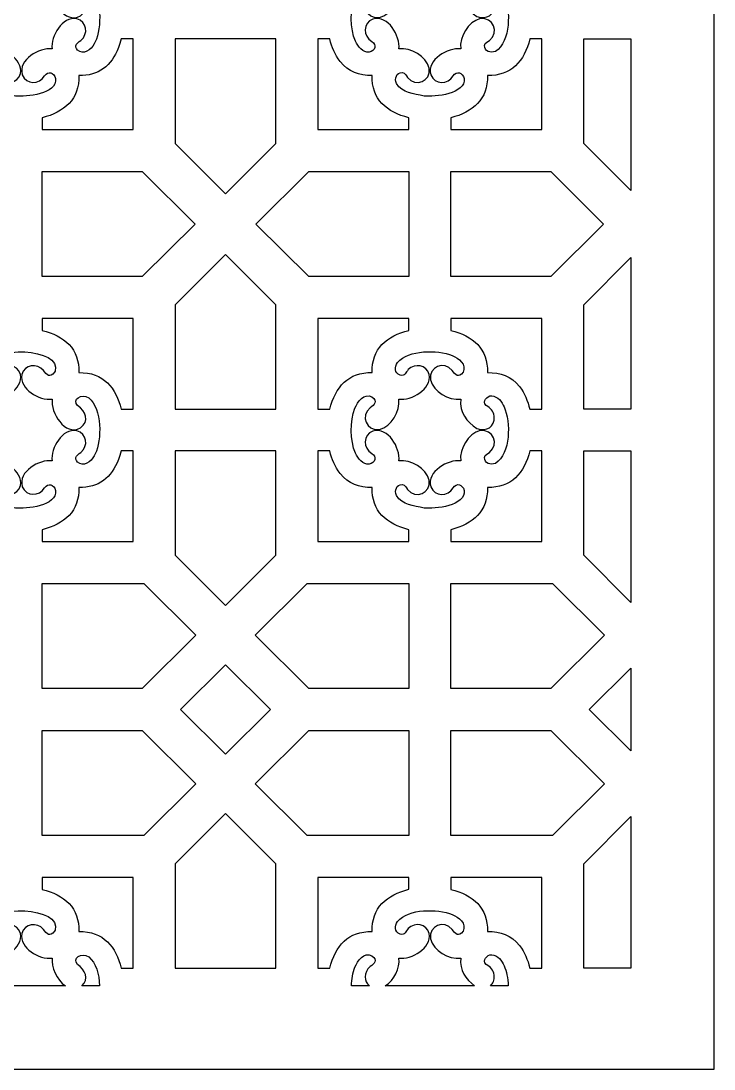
# Model space of a CAD drawing. Header units: centimetres. Extents: x 10.4 to 27.5, y -2.2 to 9.5.
# Drawn here: x 23 to 27.5, y -2.19 to 4.61 of the extents above; entities that cross this region are included whole.
import ezdxf

# ---------------------------------------------------------------- set-up
doc = ezdxf.new("R2010")
doc.units = ezdxf.units.CM
doc.header["$MEASUREMENT"] = 0
doc.layers.add('layer 1', color=7, linetype='Continuous')

msp = doc.modelspace()

# ---------------------------------------------------------------- linework, layer by layer
at = {"layer": 'layer 1', "color": 250}
for points, knots in [([(18.50401, -2.1948), (18.50401, -2.1948), (18.50401, 9.5), (18.50401, 9.5), (18.50401, 9.5), (18.50401, 9.5), (27.50001, 9.5), (27.50001, 9.5), (27.50001, 9.5), (27.50001, 9.5), (27.50001, -2.1948), (27.50001, -2.1948), (27.50001, -2.1948), (27.50001, -2.1948), (18.50401, -2.1948), (18.50401, -2.1948)], [0, 0, 0, 0, 0.2, 0.2, 0.2, 0.2, 0.4, 0.4, 0.4, 0.4, 0.6, 0.6, 0.6, 0.6, 1, 1, 1, 1]), ([(22.51706, 4.76613), (22.51706, 4.76613), (22.51706, 4.76613), (22.51706, 4.76613), (22.51706, 4.76613), (22.48698, 4.68444), (22.48544, 4.55517), (22.52078, 4.47489), (22.52078, 4.47489), (22.57923, 4.3423), (22.6945, 4.43241), (22.62731, 4.47318), (22.62731, 4.47318), (22.5698, 4.50812), (22.56924, 4.59195), (22.63437, 4.61851), (22.63437, 4.61851), (22.73367, 4.64663), (22.81326, 4.50788), (22.80277, 4.42493), (22.80277, 4.42493), (22.88474, 4.43526), (23.01555, 4.36054), (22.99927, 4.26506), (22.99927, 4.26506), (22.98071, 4.19996), (22.90102, 4.18814), (22.85809, 4.23892), (22.85809, 4.23892), (22.83743, 4.26927), (22.81139, 4.29078), (22.78543, 4.24651), (22.78543, 4.24651), (22.76482, 4.20197), (22.81423, 4.16267), (22.84859, 4.14579), (22.84859, 4.14579), (22.84859, 4.14579), (22.96618, 4.11898), (22.96618, 4.11898), (22.96618, 4.11898), (23.03523, 4.11179), (23.23872, 4.13046), (23.22609, 4.23348), (23.22609, 4.23348), (23.2171, 4.27203), (23.17703, 4.28485), (23.15584, 4.25003), (23.15584, 4.25003), (23.12072, 4.19239), (23.03649, 4.19253), (23.01007, 4.25704), (23.01007, 4.25704), (22.98186, 4.35585), (23.12117, 4.43569), (23.20426, 4.42493), (23.20426, 4.42493), (23.19384, 4.50849), (23.2689, 4.63704), (23.36462, 4.62079), (23.36462, 4.62079), (23.42993, 4.60231), (23.44179, 4.52284), (23.39084, 4.48008), (23.39084, 4.48008), (23.36038, 4.45946), (23.33883, 4.43353), (23.38322, 4.40762), (23.38322, 4.40762), (23.42744, 4.38733), (23.46849, 4.43683), (23.48425, 4.47062), (23.48425, 4.47062), (23.52653, 4.56113), (23.52941, 4.76221), (23.44253, 4.83302), (23.44253, 4.83302), (23.39348, 4.86629), (23.33115, 4.82105), (23.36915, 4.78405), (23.36915, 4.78405), (23.42218, 4.74804), (23.44972, 4.68244), (23.38751, 4.63862), (23.38751, 4.63862), (23.28642, 4.58335), (23.19381, 4.74019), (23.20426, 4.82513), (23.20426, 4.82513), (23.12039, 4.81489), (22.99151, 4.88948), (23.00776, 4.98501), (23.00776, 4.98501), (23.02632, 5.05011), (23.10608, 5.06196), (23.14893, 5.01115), (23.14893, 5.01115), (23.16858, 4.98229), (23.19054, 4.95992), (23.21928, 4.9996), (23.21928, 4.9996), (23.21928, 4.9996), (23.22356, 5.00774), (23.22356, 5.00774), (23.22356, 5.00774), (23.27385, 5.1536), (22.79508, 5.18604), (22.78027, 5.02624), (22.78027, 5.02624), (22.78094, 4.98136), (22.82546, 4.9624), (22.85119, 5.00006), (22.85119, 5.00006), (22.8854, 5.06366), (22.97958, 5.05406), (22.99927, 4.98503), (22.99927, 4.98503), (23.01558, 4.88928), (22.88526, 4.815), (22.80277, 4.82513), (22.80277, 4.82513), (22.81343, 4.74167), (22.73799, 4.61312), (22.6424, 4.62928), (22.6424, 4.62928), (22.57714, 4.64781), (22.56524, 4.72727), (22.61619, 4.77001), (22.61619, 4.77001), (22.64513, 4.78961), (22.66759, 4.81148), (22.62781, 4.84014), (22.62781, 4.84014), (22.57636, 4.8669), (22.53394, 4.80854), (22.51706, 4.76613)], [0, 0, 0, 0, 0.0285714, 0.0285714, 0.0285714, 0.0285714, 0.0571429, 0.0571429, 0.0571429, 0.0571429, 0.0857143, 0.0857143, 0.0857143, 0.0857143, 0.1142857, 0.1142857, 0.1142857, 0.1142857, 0.1428571, 0.1428571, 0.1428571, 0.1428571, 0.1714286, 0.1714286, 0.1714286, 0.1714286, 0.2, 0.2, 0.2, 0.2, 0.2285714, 0.2285714, 0.2285714, 0.2285714, 0.2571429, 0.2571429, 0.2571429, 0.2571429, 0.2857143, 0.2857143, 0.2857143, 0.2857143, 0.3142857, 0.3142857, 0.3142857, 0.3142857, 0.3428571, 0.3428571, 0.3428571, 0.3428571, 0.3714286, 0.3714286, 0.3714286, 0.3714286, 0.4, 0.4, 0.4, 0.4, 0.4285714, 0.4285714, 0.4285714, 0.4285714, 0.4571429, 0.4571429, 0.4571429, 0.4571429, 0.4857143, 0.4857143, 0.4857143, 0.4857143, 0.5142857, 0.5142857, 0.5142857, 0.5142857, 0.5428571, 0.5428571, 0.5428571, 0.5428571, 0.5714286, 0.5714286, 0.5714286, 0.5714286, 0.6, 0.6, 0.6, 0.6, 0.6285714, 0.6285714, 0.6285714, 0.6285714, 0.6571429, 0.6571429, 0.6571429, 0.6571429, 0.6857143, 0.6857143, 0.6857143, 0.6857143, 0.7142857, 0.7142857, 0.7142857, 0.7142857, 0.7428571, 0.7428571, 0.7428571, 0.7428571, 0.7714286, 0.7714286, 0.7714286, 0.7714286, 0.8, 0.8, 0.8, 0.8, 0.8285714, 0.8285714, 0.8285714, 0.8285714, 0.8571429, 0.8571429, 0.8571429, 0.8571429, 0.8857143, 0.8857143, 0.8857143, 0.8857143, 0.9142857, 0.9142857, 0.9142857, 0.9142857, 0.9428571, 0.9428571, 0.9428571, 0.9428571, 1, 1, 1, 1]), ([(25.16893, 4.76613), (25.16893, 4.76613), (25.16893, 4.76613), (25.16893, 4.76613), (25.16893, 4.76613), (25.13815, 4.68252), (25.13753, 4.55698), (25.17265, 4.47489), (25.17265, 4.47489), (25.18833, 4.44088), (25.22051, 4.39798), (25.26259, 4.40316), (25.26259, 4.40316), (25.30125, 4.41209), (25.31458, 4.45162), (25.27918, 4.47318), (25.27918, 4.47318), (25.22118, 4.50856), (25.22111, 4.59193), (25.28621, 4.61851), (25.28621, 4.61851), (25.38551, 4.64663), (25.46513, 4.5079), (25.45464, 4.42493), (25.45464, 4.42493), (25.53271, 4.43477), (25.63128, 4.37697), (25.65174, 4.29903), (25.65174, 4.29903), (25.66244, 4.21353), (25.56436, 4.17456), (25.50997, 4.23892), (25.50997, 4.23892), (25.5006, 4.25263), (25.49552, 4.2679), (25.47734, 4.27108), (25.47734, 4.27108), (25.43852, 4.27317), (25.42519, 4.23126), (25.43828, 4.20104), (25.43828, 4.20104), (25.47895, 4.13544), (25.54857, 4.13483), (25.61805, 4.11898), (25.61805, 4.11898), (25.68935, 4.11155), (25.89038, 4.13216), (25.87796, 4.23348), (25.87796, 4.23348), (25.86897, 4.27204), (25.82933, 4.28531), (25.80771, 4.25003), (25.80771, 4.25003), (25.7721, 4.19193), (25.68836, 4.19255), (25.66191, 4.25704), (25.66191, 4.25704), (25.6337, 4.35584), (25.773, 4.43569), (25.8561, 4.42493), (25.8561, 4.42493), (25.84628, 4.50378), (25.904, 4.60098), (25.98242, 4.6214), (25.98242, 4.6214), (26.06815, 4.63207), (26.10731, 4.5343), (26.04271, 4.48008), (26.04271, 4.48008), (26.02896, 4.47076), (26.01366, 4.46571), (26.01043, 4.44757), (26.01043, 4.44757), (26.00839, 4.40889), (26.05036, 4.3956), (26.08071, 4.40862), (26.08071, 4.40862), (26.18226, 4.47125), (26.18009, 4.67709), (26.13809, 4.77516), (26.13809, 4.77516), (26.12335, 4.80719), (26.09601, 4.84407), (26.05783, 4.84759), (26.05783, 4.84759), (26.02513, 4.84706), (25.99305, 4.81127), (26.02102, 4.78405), (26.02102, 4.78405), (26.04938, 4.76477), (26.06801, 4.75195), (26.07388, 4.71423), (26.07388, 4.71423), (26.07626, 4.64172), (26.02338, 4.61598), (25.96073, 4.63432), (25.96073, 4.63432), (25.89631, 4.67976), (25.84561, 4.73976), (25.8561, 4.82513), (25.8561, 4.82513), (25.77698, 4.81547), (25.67949, 4.8728), (25.65903, 4.95106), (25.65903, 4.95106), (25.64833, 5.03656), (25.74648, 5.07558), (25.8008, 5.01115), (25.8008, 5.01115), (25.82045, 4.98231), (25.84238, 4.95992), (25.87115, 4.9996), (25.87115, 4.9996), (25.89723, 5.04947), (25.84133, 5.09121), (25.80153, 5.10814), (25.80153, 5.10814), (25.70423, 5.14651), (25.51653, 5.14786), (25.44674, 5.06269), (25.44674, 5.06269), (25.42674, 5.03342), (25.4246, 4.99617), (25.4634, 4.98071), (25.4634, 4.98071), (25.49369, 4.97211), (25.50014, 4.99951), (25.51498, 5.01711), (25.51498, 5.01711), (25.56019, 5.06091), (25.63341, 5.04717), (25.6511, 4.98503), (25.6511, 4.98503), (25.66745, 4.88926), (25.5371, 4.815), (25.45464, 4.82513), (25.45464, 4.82513), (25.4647, 4.74643), (25.40653, 4.64904), (25.32834, 4.62868), (25.32834, 4.62868), (25.24255, 4.61803), (25.20346, 4.71583), (25.26806, 4.77001), (25.26806, 4.77001), (25.297, 4.78959), (25.31943, 4.81148), (25.27964, 4.84014), (25.27964, 4.84014), (25.22827, 4.86685), (25.18571, 4.80828), (25.16893, 4.76613)], [0, 0, 0, 0, 0.025641, 0.025641, 0.025641, 0.025641, 0.0512821, 0.0512821, 0.0512821, 0.0512821, 0.0769231, 0.0769231, 0.0769231, 0.0769231, 0.1025641, 0.1025641, 0.1025641, 0.1025641, 0.1282051, 0.1282051, 0.1282051, 0.1282051, 0.1538462, 0.1538462, 0.1538462, 0.1538462, 0.1794872, 0.1794872, 0.1794872, 0.1794872, 0.2051282, 0.2051282, 0.2051282, 0.2051282, 0.2307692, 0.2307692, 0.2307692, 0.2307692, 0.2564103, 0.2564103, 0.2564103, 0.2564103, 0.2820513, 0.2820513, 0.2820513, 0.2820513, 0.3076923, 0.3076923, 0.3076923, 0.3076923, 0.3333333, 0.3333333, 0.3333333, 0.3333333, 0.3589744, 0.3589744, 0.3589744, 0.3589744, 0.3846154, 0.3846154, 0.3846154, 0.3846154, 0.4102564, 0.4102564, 0.4102564, 0.4102564, 0.4358974, 0.4358974, 0.4358974, 0.4358974, 0.4615385, 0.4615385, 0.4615385, 0.4615385, 0.4871795, 0.4871795, 0.4871795, 0.4871795, 0.5128205, 0.5128205, 0.5128205, 0.5128205, 0.5384615, 0.5384615, 0.5384615, 0.5384615, 0.5641026, 0.5641026, 0.5641026, 0.5641026, 0.5897436, 0.5897436, 0.5897436, 0.5897436, 0.6153846, 0.6153846, 0.6153846, 0.6153846, 0.6410256, 0.6410256, 0.6410256, 0.6410256, 0.6666667, 0.6666667, 0.6666667, 0.6666667, 0.6923077, 0.6923077, 0.6923077, 0.6923077, 0.7179487, 0.7179487, 0.7179487, 0.7179487, 0.7435897, 0.7435897, 0.7435897, 0.7435897, 0.7692308, 0.7692308, 0.7692308, 0.7692308, 0.7948718, 0.7948718, 0.7948718, 0.7948718, 0.8205128, 0.8205128, 0.8205128, 0.8205128, 0.8461538, 0.8461538, 0.8461538, 0.8461538, 0.8717949, 0.8717949, 0.8717949, 0.8717949, 0.8974359, 0.8974359, 0.8974359, 0.8974359, 0.9230769, 0.9230769, 0.9230769, 0.9230769, 0.9487179, 0.9487179, 0.9487179, 0.9487179, 1, 1, 1, 1]), ([(23.65177, 4.48931), (23.65177, 4.48931), (23.65177, 4.48931), (23.65177, 4.48931), (23.65177, 4.48931), (23.65177, 4.48931), (23.7297, 4.48931), (23.7297, 4.48931), (23.7297, 4.48931), (23.7297, 4.48931), (23.7297, 3.90114), (23.7297, 3.90114), (23.7297, 3.90114), (23.7297, 3.90114), (23.1397, 3.90114), (23.1397, 3.90114), (23.1397, 3.90114), (23.1397, 3.90114), (23.1397, 3.97831), (23.1397, 3.97831), (23.1397, 3.97831), (23.28269, 4.01311), (23.38266, 4.09902), (23.37712, 4.2526), (23.37712, 4.2526), (23.5066, 4.24801), (23.58906, 4.31582), (23.63566, 4.43355), (23.63566, 4.43355), (23.64191, 4.45113), (23.64728, 4.46983), (23.65177, 4.48931)], [0, 0, 0, 0, 0.1111111, 0.1111111, 0.1111111, 0.1111111, 0.2222222, 0.2222222, 0.2222222, 0.2222222, 0.3333333, 0.3333333, 0.3333333, 0.3333333, 0.4444444, 0.4444444, 0.4444444, 0.4444444, 0.5555556, 0.5555556, 0.5555556, 0.5555556, 0.6666667, 0.6666667, 0.6666667, 0.6666667, 0.7777778, 0.7777778, 0.7777778, 0.7777778, 1, 1, 1, 1]), ([(24.00204, 4.48931), (24.00204, 4.48931), (24.00204, 4.48931), (24.00204, 4.48931), (24.00204, 4.48931), (24.00204, 4.48931), (24.65693, 4.48931), (24.65693, 4.48931), (24.65693, 4.48931), (24.65693, 4.48931), (24.65693, 3.81191), (24.65693, 3.81191), (24.65693, 3.81191), (24.65693, 3.81191), (24.3295, 3.48548), (24.3295, 3.48548), (24.3295, 3.48548), (24.3295, 3.48548), (24.00204, 3.81191), (24.00204, 3.81191), (24.00204, 3.81191), (24.00204, 3.81191), (24.00204, 4.48931), (24.00204, 4.48931)], [0, 0, 0, 0, 0.1428571, 0.1428571, 0.1428571, 0.1428571, 0.2857143, 0.2857143, 0.2857143, 0.2857143, 0.4285714, 0.4285714, 0.4285714, 0.4285714, 0.5714286, 0.5714286, 0.5714286, 0.5714286, 0.7142857, 0.7142857, 0.7142857, 0.7142857, 1, 1, 1, 1]), ([(24.92926, 4.48931), (24.92926, 4.48931), (24.92926, 4.48931), (24.92926, 4.48931), (24.92926, 4.48931), (24.92926, 4.48931), (25.0066, 4.48931), (25.0066, 4.48931), (25.0066, 4.48931), (25.01994, 4.43486), (25.03962, 4.38752), (25.07334, 4.34275), (25.07334, 4.34275), (25.12917, 4.27641), (25.19584, 4.24955), (25.28175, 4.2526), (25.28175, 4.2526), (25.27631, 4.09943), (25.37613, 4.01231), (25.51927, 3.97843), (25.51927, 3.97843), (25.51927, 3.97843), (25.51927, 3.90114), (25.51927, 3.90114), (25.51927, 3.90114), (25.51927, 3.90114), (24.92926, 3.90114), (24.92926, 3.90114), (24.92926, 3.90114), (24.92926, 3.90114), (24.92926, 4.48931), (24.92926, 4.48931)], [0, 0, 0, 0, 0.1111111, 0.1111111, 0.1111111, 0.1111111, 0.2222222, 0.2222222, 0.2222222, 0.2222222, 0.3333333, 0.3333333, 0.3333333, 0.3333333, 0.4444444, 0.4444444, 0.4444444, 0.4444444, 0.5555556, 0.5555556, 0.5555556, 0.5555556, 0.6666667, 0.6666667, 0.6666667, 0.6666667, 0.7777778, 0.7777778, 0.7777778, 0.7777778, 1, 1, 1, 1]), ([(26.304, 4.48931), (26.304, 4.48931), (26.304, 4.48931), (26.304, 4.48931), (26.304, 4.48931), (26.304, 4.48931), (26.38157, 4.48931), (26.38157, 4.48931), (26.38157, 4.48931), (26.38157, 4.48931), (26.38157, 3.90114), (26.38157, 3.90114), (26.38157, 3.90114), (26.38157, 3.90114), (25.79157, 3.90114), (25.79157, 3.90114), (25.79157, 3.90114), (25.79157, 3.90114), (25.79157, 3.97831), (25.79157, 3.97831), (25.79157, 3.97831), (25.93456, 4.01309), (26.0345, 4.099), (26.02896, 4.2526), (26.02896, 4.2526), (26.18258, 4.24713), (26.27002, 4.34665), (26.304, 4.48931)], [0, 0, 0, 0, 0.125, 0.125, 0.125, 0.125, 0.25, 0.25, 0.25, 0.25, 0.375, 0.375, 0.375, 0.375, 0.5, 0.5, 0.5, 0.5, 0.625, 0.625, 0.625, 0.625, 0.75, 0.75, 0.75, 0.75, 1, 1, 1, 1]), ([(26.96024, 4.48931), (26.96024, 4.48931), (26.96024, 4.48931), (26.96024, 4.48931), (26.96024, 4.48931), (26.96024, 4.48931), (26.65391, 4.48931), (26.65391, 4.48931), (26.65391, 4.48931), (26.65391, 4.48931), (26.65391, 3.81191), (26.65391, 3.81191), (26.65391, 3.81191), (26.65391, 3.81191), (26.96024, 3.50653), (26.96024, 3.50653), (26.96024, 3.50653), (26.96024, 3.50653), (26.96024, 4.48931), (26.96024, 4.48931)], [0, 0, 0, 0, 0.1666667, 0.1666667, 0.1666667, 0.1666667, 0.3333333, 0.3333333, 0.3333333, 0.3333333, 0.5, 0.5, 0.5, 0.5, 0.6666667, 0.6666667, 0.6666667, 0.6666667, 1, 1, 1, 1]), ([(23.1397, 3.62969), (23.1397, 3.62969), (23.1397, 3.62969), (23.1397, 3.62969), (23.1397, 3.62969), (23.1397, 3.62969), (23.1397, 2.94717), (23.1397, 2.94717), (23.1397, 2.94717), (23.1397, 2.94717), (23.7895, 2.94717), (23.7895, 2.94717), (23.7895, 2.94717), (23.7895, 2.94717), (24.13184, 3.28843), (24.13184, 3.28843), (24.13184, 3.28843), (24.13184, 3.28843), (23.7895, 3.62969), (23.7895, 3.62969), (23.7895, 3.62969), (23.7895, 3.62969), (23.1397, 3.62969), (23.1397, 3.62969)], [0, 0, 0, 0, 0.1428571, 0.1428571, 0.1428571, 0.1428571, 0.2857143, 0.2857143, 0.2857143, 0.2857143, 0.4285714, 0.4285714, 0.4285714, 0.4285714, 0.5714286, 0.5714286, 0.5714286, 0.5714286, 0.7142857, 0.7142857, 0.7142857, 0.7142857, 1, 1, 1, 1]), ([(25.51927, 2.94717), (25.51927, 2.94717), (25.51927, 2.94717), (25.51927, 2.94717), (25.51927, 2.94717), (25.51927, 2.94717), (25.51927, 3.62969), (25.51927, 3.62969), (25.51927, 3.62969), (25.51927, 3.62969), (24.86946, 3.62969), (24.86946, 3.62969), (24.86946, 3.62969), (24.86946, 3.62969), (24.52716, 3.28843), (24.52716, 3.28843), (24.52716, 3.28843), (24.52716, 3.28843), (24.86946, 2.94717), (24.86946, 2.94717), (24.86946, 2.94717), (24.86946, 2.94717), (25.51927, 2.94717), (25.51927, 2.94717)], [0, 0, 0, 0, 0.1428571, 0.1428571, 0.1428571, 0.1428571, 0.2857143, 0.2857143, 0.2857143, 0.2857143, 0.4285714, 0.4285714, 0.4285714, 0.4285714, 0.5714286, 0.5714286, 0.5714286, 0.5714286, 0.7142857, 0.7142857, 0.7142857, 0.7142857, 1, 1, 1, 1]), ([(25.79157, 3.62969), (25.79157, 3.62969), (25.79157, 3.62969), (25.79157, 3.62969), (25.79157, 3.62969), (25.79157, 3.62969), (25.79157, 2.94717), (25.79157, 2.94717), (25.79157, 2.94717), (25.79157, 2.94717), (26.44137, 2.94717), (26.44137, 2.94717), (26.44137, 2.94717), (26.44137, 2.94717), (26.78368, 3.28843), (26.78368, 3.28843), (26.78368, 3.28843), (26.78368, 3.28843), (26.44137, 3.62969), (26.44137, 3.62969), (26.44137, 3.62969), (26.44137, 3.62969), (25.79157, 3.62969), (25.79157, 3.62969)], [0, 0, 0, 0, 0.1428571, 0.1428571, 0.1428571, 0.1428571, 0.2857143, 0.2857143, 0.2857143, 0.2857143, 0.4285714, 0.4285714, 0.4285714, 0.4285714, 0.5714286, 0.5714286, 0.5714286, 0.5714286, 0.7142857, 0.7142857, 0.7142857, 0.7142857, 1, 1, 1, 1]), ([(24.65693, 2.08755), (24.65693, 2.08755), (24.65693, 2.08755), (24.65693, 2.08755), (24.65693, 2.08755), (24.65693, 2.08755), (24.00204, 2.08755), (24.00204, 2.08755), (24.00204, 2.08755), (24.00204, 2.08755), (24.00204, 2.76494), (24.00204, 2.76494), (24.00204, 2.76494), (24.00204, 2.76494), (24.3295, 3.09138), (24.3295, 3.09138), (24.3295, 3.09138), (24.3295, 3.09138), (24.65693, 2.76494), (24.65693, 2.76494), (24.65693, 2.76494), (24.65693, 2.76494), (24.65693, 2.08755), (24.65693, 2.08755)], [0, 0, 0, 0, 0.1428571, 0.1428571, 0.1428571, 0.1428571, 0.2857143, 0.2857143, 0.2857143, 0.2857143, 0.4285714, 0.4285714, 0.4285714, 0.4285714, 0.5714286, 0.5714286, 0.5714286, 0.5714286, 0.7142857, 0.7142857, 0.7142857, 0.7142857, 1, 1, 1, 1]), ([(26.96024, 3.07033), (26.96024, 3.07033), (26.96024, 3.07033), (26.96024, 3.07033), (26.96024, 3.07033), (26.96024, 3.07033), (26.65391, 2.76494), (26.65391, 2.76494), (26.65391, 2.76494), (26.65391, 2.76494), (26.65391, 2.08755), (26.65391, 2.08755), (26.65391, 2.08755), (26.65391, 2.08755), (26.96024, 2.08755), (26.96024, 2.08755), (26.96024, 2.08755), (26.96024, 2.08755), (26.96024, 3.07033), (26.96024, 3.07033)], [0, 0, 0, 0, 0.1666667, 0.1666667, 0.1666667, 0.1666667, 0.3333333, 0.3333333, 0.3333333, 0.3333333, 0.5, 0.5, 0.5, 0.5, 0.6666667, 0.6666667, 0.6666667, 0.6666667, 1, 1, 1, 1]), ([(23.7297, 2.08755), (23.7297, 2.08755), (23.7297, 2.08755), (23.7297, 2.08755), (23.7297, 2.08755), (23.7297, 2.08755), (23.65258, 2.08755), (23.65258, 2.08755), (23.65258, 2.08755), (23.62096, 2.22123), (23.53618, 2.32996), (23.37712, 2.32425), (23.37712, 2.32425), (23.38263, 2.47737), (23.2828, 2.56455), (23.1397, 2.59842), (23.1397, 2.59842), (23.1397, 2.59842), (23.1397, 2.67572), (23.1397, 2.67572), (23.1397, 2.67572), (23.1397, 2.67572), (23.7297, 2.67572), (23.7297, 2.67572), (23.7297, 2.67572), (23.7297, 2.67572), (23.7297, 2.08755), (23.7297, 2.08755)], [0, 0, 0, 0, 0.125, 0.125, 0.125, 0.125, 0.25, 0.25, 0.25, 0.25, 0.375, 0.375, 0.375, 0.375, 0.5, 0.5, 0.5, 0.5, 0.625, 0.625, 0.625, 0.625, 0.75, 0.75, 0.75, 0.75, 1, 1, 1, 1]), ([(25.00656, 2.08755), (25.00656, 2.08755), (25.00656, 2.08755), (25.00656, 2.08755), (25.00656, 2.08755), (25.00656, 2.08755), (24.92926, 2.08755), (24.92926, 2.08755), (24.92926, 2.08755), (24.92926, 2.08755), (24.92926, 2.67572), (24.92926, 2.67572), (24.92926, 2.67572), (24.92926, 2.67572), (25.51927, 2.67572), (25.51927, 2.67572), (25.51927, 2.67572), (25.51927, 2.67572), (25.51927, 2.59859), (25.51927, 2.59859), (25.51927, 2.59859), (25.37635, 2.56382), (25.27627, 2.47774), (25.28175, 2.32425), (25.28175, 2.32425), (25.12784, 2.32976), (25.04109, 2.23013), (25.00656, 2.08755)], [0, 0, 0, 0, 0.125, 0.125, 0.125, 0.125, 0.25, 0.25, 0.25, 0.25, 0.375, 0.375, 0.375, 0.375, 0.5, 0.5, 0.5, 0.5, 0.625, 0.625, 0.625, 0.625, 0.75, 0.75, 0.75, 0.75, 1, 1, 1, 1]), ([(26.38157, 2.08755), (26.38157, 2.08755), (26.38157, 2.08755), (26.38157, 2.08755), (26.38157, 2.08755), (26.38157, 2.08755), (26.30413, 2.08755), (26.30413, 2.08755), (26.30413, 2.08755), (26.29083, 2.14194), (26.27121, 2.1891), (26.2376, 2.23387), (26.2376, 2.23387), (26.18177, 2.30038), (26.11504, 2.32734), (26.02896, 2.32425), (26.02896, 2.32425), (26.0345, 2.47737), (25.93463, 2.56455), (25.79157, 2.59842), (25.79157, 2.59842), (25.79157, 2.59842), (25.79157, 2.67572), (25.79157, 2.67572), (25.79157, 2.67572), (25.79157, 2.67572), (26.38157, 2.67572), (26.38157, 2.67572), (26.38157, 2.67572), (26.38157, 2.67572), (26.38157, 2.08755), (26.38157, 2.08755)], [0, 0, 0, 0, 0.1111111, 0.1111111, 0.1111111, 0.1111111, 0.2222222, 0.2222222, 0.2222222, 0.2222222, 0.3333333, 0.3333333, 0.3333333, 0.3333333, 0.4444444, 0.4444444, 0.4444444, 0.4444444, 0.5555556, 0.5555556, 0.5555556, 0.5555556, 0.6666667, 0.6666667, 0.6666667, 0.6666667, 0.7777778, 0.7777778, 0.7777778, 0.7777778, 1, 1, 1, 1]), ([(22.51706, 2.09292), (22.51706, 2.09292), (22.51706, 2.09292), (22.51706, 2.09292), (22.51706, 2.09292), (22.48698, 2.01122), (22.48544, 1.88196), (22.52078, 1.80169), (22.52078, 1.80169), (22.57923, 1.66907), (22.6945, 1.75918), (22.62731, 1.79997), (22.62731, 1.79997), (22.5698, 1.83491), (22.56924, 1.91872), (22.63437, 1.9453), (22.63437, 1.9453), (22.73367, 1.97342), (22.81326, 1.83468), (22.80277, 1.75172), (22.80277, 1.75172), (22.88474, 1.76206), (23.01555, 1.68733), (22.99927, 1.59183), (22.99927, 1.59183), (22.98071, 1.52677), (22.90102, 1.51494), (22.85809, 1.56572), (22.85809, 1.56572), (22.83743, 1.59607), (22.81139, 1.61757), (22.78543, 1.5733), (22.78543, 1.5733), (22.76482, 1.52874), (22.81423, 1.48946), (22.84859, 1.47258), (22.84859, 1.47258), (22.84859, 1.47258), (22.96618, 1.44577), (22.96618, 1.44577), (22.96618, 1.44577), (23.03523, 1.43858), (23.23872, 1.45725), (23.22609, 1.56026), (23.22609, 1.56026), (23.2171, 1.5988), (23.17703, 1.61164), (23.15584, 1.5768), (23.15584, 1.5768), (23.12072, 1.51918), (23.03649, 1.51932), (23.01007, 1.58382), (23.01007, 1.58382), (22.98186, 1.68264), (23.12117, 1.76246), (23.20426, 1.75172), (23.20426, 1.75172), (23.19384, 1.83528), (23.2689, 1.96381), (23.36462, 1.94758), (23.36462, 1.94758), (23.42993, 1.92909), (23.44179, 1.84963), (23.39084, 1.80687), (23.39084, 1.80687), (23.36038, 1.78625), (23.33883, 1.76032), (23.38322, 1.73441), (23.38322, 1.73441), (23.42744, 1.71411), (23.46849, 1.76362), (23.48425, 1.7974), (23.48425, 1.7974), (23.52653, 1.88793), (23.52941, 2.08899), (23.44253, 2.15981), (23.44253, 2.15981), (23.39348, 2.19308), (23.33115, 2.14782), (23.36915, 2.11084), (23.36915, 2.11084), (23.42218, 2.07482), (23.44972, 2.00924), (23.38751, 1.96541), (23.38751, 1.96541), (23.28642, 1.91012), (23.19381, 2.06698), (23.20426, 2.15192), (23.20426, 2.15192), (23.12039, 2.14169), (22.99151, 2.21627), (23.00776, 2.3118), (23.00776, 2.3118), (23.02632, 2.37689), (23.10608, 2.38875), (23.14893, 2.33792), (23.14893, 2.33792), (23.16858, 2.30907), (23.19054, 2.28671), (23.21928, 2.32638), (23.21928, 2.32638), (23.21928, 2.32638), (23.22356, 2.33452), (23.22356, 2.33452), (23.22356, 2.33452), (23.27385, 2.48039), (22.79508, 2.51283), (22.78027, 2.35303), (22.78027, 2.35303), (22.78094, 2.30813), (22.82546, 2.28919), (22.85119, 2.32683), (22.85119, 2.32683), (22.8854, 2.39044), (22.97958, 2.38086), (22.99927, 2.3118), (22.99927, 2.3118), (23.01558, 2.21607), (22.88526, 2.14179), (22.80277, 2.15192), (22.80277, 2.15192), (22.81343, 2.06845), (22.73799, 1.93989), (22.6424, 1.95607), (22.6424, 1.95607), (22.57714, 1.97458), (22.56524, 2.05406), (22.61619, 2.09678), (22.61619, 2.09678), (22.64513, 2.11639), (22.66759, 2.13828), (22.62781, 2.16693), (22.62781, 2.16693), (22.57636, 2.19369), (22.53394, 2.13533), (22.51706, 2.09292)], [0, 0, 0, 0, 0.0285714, 0.0285714, 0.0285714, 0.0285714, 0.0571429, 0.0571429, 0.0571429, 0.0571429, 0.0857143, 0.0857143, 0.0857143, 0.0857143, 0.1142857, 0.1142857, 0.1142857, 0.1142857, 0.1428571, 0.1428571, 0.1428571, 0.1428571, 0.1714286, 0.1714286, 0.1714286, 0.1714286, 0.2, 0.2, 0.2, 0.2, 0.2285714, 0.2285714, 0.2285714, 0.2285714, 0.2571429, 0.2571429, 0.2571429, 0.2571429, 0.2857143, 0.2857143, 0.2857143, 0.2857143, 0.3142857, 0.3142857, 0.3142857, 0.3142857, 0.3428571, 0.3428571, 0.3428571, 0.3428571, 0.3714286, 0.3714286, 0.3714286, 0.3714286, 0.4, 0.4, 0.4, 0.4, 0.4285714, 0.4285714, 0.4285714, 0.4285714, 0.4571429, 0.4571429, 0.4571429, 0.4571429, 0.4857143, 0.4857143, 0.4857143, 0.4857143, 0.5142857, 0.5142857, 0.5142857, 0.5142857, 0.5428571, 0.5428571, 0.5428571, 0.5428571, 0.5714286, 0.5714286, 0.5714286, 0.5714286, 0.6, 0.6, 0.6, 0.6, 0.6285714, 0.6285714, 0.6285714, 0.6285714, 0.6571429, 0.6571429, 0.6571429, 0.6571429, 0.6857143, 0.6857143, 0.6857143, 0.6857143, 0.7142857, 0.7142857, 0.7142857, 0.7142857, 0.7428571, 0.7428571, 0.7428571, 0.7428571, 0.7714286, 0.7714286, 0.7714286, 0.7714286, 0.8, 0.8, 0.8, 0.8, 0.8285714, 0.8285714, 0.8285714, 0.8285714, 0.8571429, 0.8571429, 0.8571429, 0.8571429, 0.8857143, 0.8857143, 0.8857143, 0.8857143, 0.9142857, 0.9142857, 0.9142857, 0.9142857, 0.9428571, 0.9428571, 0.9428571, 0.9428571, 1, 1, 1, 1]), ([(25.16893, 2.09292), (25.16893, 2.09292), (25.16893, 2.09292), (25.16893, 2.09292), (25.16893, 2.09292), (25.13815, 2.00929), (25.13753, 1.88375), (25.17265, 1.80169), (25.17265, 1.80169), (25.18833, 1.76765), (25.22051, 1.72477), (25.26259, 1.72994), (25.26259, 1.72994), (25.30125, 1.73888), (25.31458, 1.77839), (25.27918, 1.79997), (25.27918, 1.79997), (25.22118, 1.83533), (25.22111, 1.91872), (25.28621, 1.9453), (25.28621, 1.9453), (25.38551, 1.97342), (25.46513, 1.8347), (25.45464, 1.75172), (25.45464, 1.75172), (25.53271, 1.76156), (25.63128, 1.70374), (25.65174, 1.6258), (25.65174, 1.6258), (25.66244, 1.5403), (25.56436, 1.50135), (25.50997, 1.56572), (25.50997, 1.56572), (25.5006, 1.57944), (25.49552, 1.59467), (25.47734, 1.59785), (25.47734, 1.59785), (25.43852, 1.59994), (25.42519, 1.55807), (25.43828, 1.52782), (25.43828, 1.52782), (25.47895, 1.46223), (25.54857, 1.46162), (25.61805, 1.44577), (25.61805, 1.44577), (25.68935, 1.43834), (25.89038, 1.45893), (25.87796, 1.56026), (25.87796, 1.56026), (25.86897, 1.59884), (25.82933, 1.6121), (25.80771, 1.5768), (25.80771, 1.5768), (25.7721, 1.51872), (25.68836, 1.51932), (25.66191, 1.58382), (25.66191, 1.58382), (25.6337, 1.68264), (25.773, 1.76246), (25.8561, 1.75172), (25.8561, 1.75172), (25.84628, 1.83057), (25.904, 1.92777), (25.98242, 1.94817), (25.98242, 1.94817), (26.06815, 1.95887), (26.10731, 1.86107), (26.04271, 1.80687), (26.04271, 1.80687), (26.02896, 1.79755), (26.01366, 1.79249), (26.01043, 1.77436), (26.01043, 1.77436), (26.00839, 1.73567), (26.05036, 1.72239), (26.08071, 1.73541), (26.08071, 1.73541), (26.18226, 1.79803), (26.18009, 2.00389), (26.13809, 2.10196), (26.13809, 2.10196), (26.12335, 2.13398), (26.09601, 2.17086), (26.05783, 2.17436), (26.05783, 2.17436), (26.02513, 2.17386), (25.99305, 2.13807), (26.02102, 2.11084), (26.02102, 2.11084), (26.04938, 2.09158), (26.06801, 2.07873), (26.07388, 2.04102), (26.07388, 2.04102), (26.07626, 1.96849), (26.02338, 1.94275), (25.96073, 1.96111), (25.96073, 1.96111), (25.89631, 2.00655), (25.84561, 2.06654), (25.8561, 2.15192), (25.8561, 2.15192), (25.77698, 2.14226), (25.67949, 2.19958), (25.65903, 2.27785), (25.65903, 2.27785), (25.64833, 2.36335), (25.74648, 2.40237), (25.8008, 2.33792), (25.8008, 2.33792), (25.82045, 2.30908), (25.84238, 2.28669), (25.87115, 2.32638), (25.87115, 2.32638), (25.89723, 2.37624), (25.84133, 2.41798), (25.80153, 2.43493), (25.80153, 2.43493), (25.70423, 2.4733), (25.51653, 2.47465), (25.44674, 2.38949), (25.44674, 2.38949), (25.42674, 2.36019), (25.4246, 2.32294), (25.4634, 2.3075), (25.4634, 2.3075), (25.49369, 2.2989), (25.50014, 2.32631), (25.51498, 2.34391), (25.51498, 2.34391), (25.56019, 2.3877), (25.63341, 2.37396), (25.6511, 2.3118), (25.6511, 2.3118), (25.66745, 2.21605), (25.5371, 2.14179), (25.45464, 2.15192), (25.45464, 2.15192), (25.4647, 2.0732), (25.40653, 1.97581), (25.32834, 1.95548), (25.32834, 1.95548), (25.24255, 1.9448), (25.20346, 2.04262), (25.26806, 2.09678), (25.26806, 2.09678), (25.297, 2.11639), (25.31943, 2.13828), (25.27964, 2.16693), (25.27964, 2.16693), (25.22827, 2.19364), (25.18571, 2.13505), (25.16893, 2.09292)], [0, 0, 0, 0, 0.025641, 0.025641, 0.025641, 0.025641, 0.0512821, 0.0512821, 0.0512821, 0.0512821, 0.0769231, 0.0769231, 0.0769231, 0.0769231, 0.1025641, 0.1025641, 0.1025641, 0.1025641, 0.1282051, 0.1282051, 0.1282051, 0.1282051, 0.1538462, 0.1538462, 0.1538462, 0.1538462, 0.1794872, 0.1794872, 0.1794872, 0.1794872, 0.2051282, 0.2051282, 0.2051282, 0.2051282, 0.2307692, 0.2307692, 0.2307692, 0.2307692, 0.2564103, 0.2564103, 0.2564103, 0.2564103, 0.2820513, 0.2820513, 0.2820513, 0.2820513, 0.3076923, 0.3076923, 0.3076923, 0.3076923, 0.3333333, 0.3333333, 0.3333333, 0.3333333, 0.3589744, 0.3589744, 0.3589744, 0.3589744, 0.3846154, 0.3846154, 0.3846154, 0.3846154, 0.4102564, 0.4102564, 0.4102564, 0.4102564, 0.4358974, 0.4358974, 0.4358974, 0.4358974, 0.4615385, 0.4615385, 0.4615385, 0.4615385, 0.4871795, 0.4871795, 0.4871795, 0.4871795, 0.5128205, 0.5128205, 0.5128205, 0.5128205, 0.5384615, 0.5384615, 0.5384615, 0.5384615, 0.5641026, 0.5641026, 0.5641026, 0.5641026, 0.5897436, 0.5897436, 0.5897436, 0.5897436, 0.6153846, 0.6153846, 0.6153846, 0.6153846, 0.6410256, 0.6410256, 0.6410256, 0.6410256, 0.6666667, 0.6666667, 0.6666667, 0.6666667, 0.6923077, 0.6923077, 0.6923077, 0.6923077, 0.7179487, 0.7179487, 0.7179487, 0.7179487, 0.7435897, 0.7435897, 0.7435897, 0.7435897, 0.7692308, 0.7692308, 0.7692308, 0.7692308, 0.7948718, 0.7948718, 0.7948718, 0.7948718, 0.8205128, 0.8205128, 0.8205128, 0.8205128, 0.8461538, 0.8461538, 0.8461538, 0.8461538, 0.8717949, 0.8717949, 0.8717949, 0.8717949, 0.8974359, 0.8974359, 0.8974359, 0.8974359, 0.9230769, 0.9230769, 0.9230769, 0.9230769, 0.9487179, 0.9487179, 0.9487179, 0.9487179, 1, 1, 1, 1]), ([(23.65177, 1.81608), (23.65177, 1.81608), (23.65177, 1.81608), (23.65177, 1.81608), (23.65177, 1.81608), (23.65177, 1.81608), (23.7297, 1.81608), (23.7297, 1.81608), (23.7297, 1.81608), (23.7297, 1.81608), (23.7297, 1.22793), (23.7297, 1.22793), (23.7297, 1.22793), (23.7297, 1.22793), (23.1397, 1.22793), (23.1397, 1.22793), (23.1397, 1.22793), (23.1397, 1.22793), (23.1397, 1.30508), (23.1397, 1.30508), (23.1397, 1.30508), (23.28269, 1.33989), (23.38266, 1.42581), (23.37712, 1.57937), (23.37712, 1.57937), (23.5066, 1.57478), (23.58906, 1.6426), (23.63566, 1.76034), (23.63566, 1.76034), (23.64191, 1.7779), (23.64728, 1.79662), (23.65177, 1.81608)], [0, 0, 0, 0, 0.1111111, 0.1111111, 0.1111111, 0.1111111, 0.2222222, 0.2222222, 0.2222222, 0.2222222, 0.3333333, 0.3333333, 0.3333333, 0.3333333, 0.4444444, 0.4444444, 0.4444444, 0.4444444, 0.5555556, 0.5555556, 0.5555556, 0.5555556, 0.6666667, 0.6666667, 0.6666667, 0.6666667, 0.7777778, 0.7777778, 0.7777778, 0.7777778, 1, 1, 1, 1]), ([(24.00204, 1.81608), (24.00204, 1.81608), (24.00204, 1.81608), (24.00204, 1.81608), (24.00204, 1.81608), (24.00204, 1.81608), (24.65693, 1.81608), (24.65693, 1.81608), (24.65693, 1.81608), (24.65693, 1.81608), (24.65693, 1.1387), (24.65693, 1.1387), (24.65693, 1.1387), (24.65693, 1.1387), (24.3295, 0.81227), (24.3295, 0.81227), (24.3295, 0.81227), (24.3295, 0.81227), (24.00204, 1.1387), (24.00204, 1.1387), (24.00204, 1.1387), (24.00204, 1.1387), (24.00204, 1.81608), (24.00204, 1.81608)], [0, 0, 0, 0, 0.1428571, 0.1428571, 0.1428571, 0.1428571, 0.2857143, 0.2857143, 0.2857143, 0.2857143, 0.4285714, 0.4285714, 0.4285714, 0.4285714, 0.5714286, 0.5714286, 0.5714286, 0.5714286, 0.7142857, 0.7142857, 0.7142857, 0.7142857, 1, 1, 1, 1]), ([(24.92926, 1.81608), (24.92926, 1.81608), (24.92926, 1.81608), (24.92926, 1.81608), (24.92926, 1.81608), (24.92926, 1.81608), (25.0066, 1.81608), (25.0066, 1.81608), (25.0066, 1.81608), (25.01994, 1.76166), (25.03962, 1.7143), (25.07334, 1.66953), (25.07334, 1.66953), (25.12917, 1.60319), (25.19584, 1.57633), (25.28175, 1.57937), (25.28175, 1.57937), (25.27631, 1.42622), (25.37613, 1.33908), (25.51927, 1.3052), (25.51927, 1.3052), (25.51927, 1.3052), (25.51927, 1.22793), (25.51927, 1.22793), (25.51927, 1.22793), (25.51927, 1.22793), (24.92926, 1.22793), (24.92926, 1.22793), (24.92926, 1.22793), (24.92926, 1.22793), (24.92926, 1.81608), (24.92926, 1.81608)], [0, 0, 0, 0, 0.1111111, 0.1111111, 0.1111111, 0.1111111, 0.2222222, 0.2222222, 0.2222222, 0.2222222, 0.3333333, 0.3333333, 0.3333333, 0.3333333, 0.4444444, 0.4444444, 0.4444444, 0.4444444, 0.5555556, 0.5555556, 0.5555556, 0.5555556, 0.6666667, 0.6666667, 0.6666667, 0.6666667, 0.7777778, 0.7777778, 0.7777778, 0.7777778, 1, 1, 1, 1]), ([(26.304, 1.81608), (26.304, 1.81608), (26.304, 1.81608), (26.304, 1.81608), (26.304, 1.81608), (26.304, 1.81608), (26.38157, 1.81608), (26.38157, 1.81608), (26.38157, 1.81608), (26.38157, 1.81608), (26.38157, 1.22793), (26.38157, 1.22793), (26.38157, 1.22793), (26.38157, 1.22793), (25.79157, 1.22793), (25.79157, 1.22793), (25.79157, 1.22793), (25.79157, 1.22793), (25.79157, 1.30508), (25.79157, 1.30508), (25.79157, 1.30508), (25.93456, 1.33989), (26.0345, 1.42579), (26.02896, 1.57937), (26.02896, 1.57937), (26.18258, 1.57393), (26.27002, 1.67342), (26.304, 1.81608)], [0, 0, 0, 0, 0.125, 0.125, 0.125, 0.125, 0.25, 0.25, 0.25, 0.25, 0.375, 0.375, 0.375, 0.375, 0.5, 0.5, 0.5, 0.5, 0.625, 0.625, 0.625, 0.625, 0.75, 0.75, 0.75, 0.75, 1, 1, 1, 1]), ([(26.96024, 1.81608), (26.96024, 1.81608), (26.96024, 1.81608), (26.96024, 1.81608), (26.96024, 1.81608), (26.96024, 1.81608), (26.65391, 1.81608), (26.65391, 1.81608), (26.65391, 1.81608), (26.65391, 1.81608), (26.65391, 1.1387), (26.65391, 1.1387), (26.65391, 1.1387), (26.65391, 1.1387), (26.96024, 0.8333), (26.96024, 0.8333), (26.96024, 0.8333), (26.96024, 0.8333), (26.96024, 1.81608), (26.96024, 1.81608)], [0, 0, 0, 0, 0.1666667, 0.1666667, 0.1666667, 0.1666667, 0.3333333, 0.3333333, 0.3333333, 0.3333333, 0.5, 0.5, 0.5, 0.5, 0.6666667, 0.6666667, 0.6666667, 0.6666667, 1, 1, 1, 1]), ([(23.1397, 0.95646), (23.1397, 0.95646), (23.1397, 0.95646), (23.1397, 0.95646), (23.1397, 0.95646), (23.1397, 0.95646), (23.1397, 0.27397), (23.1397, 0.27397), (23.1397, 0.27397), (23.1397, 0.27397), (23.7895, 0.27397), (23.7895, 0.27397), (23.7895, 0.27397), (23.7895, 0.27397), (24.13693, 0.62031), (24.13693, 0.62031), (24.13693, 0.62031), (24.13693, 0.62031), (23.79975, 0.95646), (23.79975, 0.95646), (23.79975, 0.95646), (23.79975, 0.95646), (23.1397, 0.95646), (23.1397, 0.95646)], [0, 0, 0, 0, 0.1428571, 0.1428571, 0.1428571, 0.1428571, 0.2857143, 0.2857143, 0.2857143, 0.2857143, 0.4285714, 0.4285714, 0.4285714, 0.4285714, 0.5714286, 0.5714286, 0.5714286, 0.5714286, 0.7142857, 0.7142857, 0.7142857, 0.7142857, 1, 1, 1, 1]), ([(25.51927, 0.27397), (25.51927, 0.27397), (25.51927, 0.27397), (25.51927, 0.27397), (25.51927, 0.27397), (25.51927, 0.27397), (25.51927, 0.95646), (25.51927, 0.95646), (25.51927, 0.95646), (25.51927, 0.95646), (24.85922, 0.95646), (24.85922, 0.95646), (24.85922, 0.95646), (24.85922, 0.95646), (24.52205, 0.62031), (24.52205, 0.62031), (24.52205, 0.62031), (24.52205, 0.62031), (24.86946, 0.27397), (24.86946, 0.27397), (24.86946, 0.27397), (24.86946, 0.27397), (25.51927, 0.27397), (25.51927, 0.27397)], [0, 0, 0, 0, 0.1428571, 0.1428571, 0.1428571, 0.1428571, 0.2857143, 0.2857143, 0.2857143, 0.2857143, 0.4285714, 0.4285714, 0.4285714, 0.4285714, 0.5714286, 0.5714286, 0.5714286, 0.5714286, 0.7142857, 0.7142857, 0.7142857, 0.7142857, 1, 1, 1, 1]), ([(25.79157, 0.95646), (25.79157, 0.95646), (25.79157, 0.95646), (25.79157, 0.95646), (25.79157, 0.95646), (25.79157, 0.95646), (25.79157, 0.27397), (25.79157, 0.27397), (25.79157, 0.27397), (25.79157, 0.27397), (26.44137, 0.27397), (26.44137, 0.27397), (26.44137, 0.27397), (26.44137, 0.27397), (26.7888, 0.62031), (26.7888, 0.62031), (26.7888, 0.62031), (26.7888, 0.62031), (26.45159, 0.95646), (26.45159, 0.95646), (26.45159, 0.95646), (26.45159, 0.95646), (25.79157, 0.95646), (25.79157, 0.95646)], [0, 0, 0, 0, 0.1428571, 0.1428571, 0.1428571, 0.1428571, 0.2857143, 0.2857143, 0.2857143, 0.2857143, 0.4285714, 0.4285714, 0.4285714, 0.4285714, 0.5714286, 0.5714286, 0.5714286, 0.5714286, 0.7142857, 0.7142857, 0.7142857, 0.7142857, 1, 1, 1, 1]), ([(24.62051, 0.13824), (24.62051, 0.13824), (24.62051, 0.13824), (24.62051, 0.13824), (24.62051, 0.13824), (24.62051, 0.13824), (24.3295, -0.15188), (24.3295, -0.15188), (24.3295, -0.15188), (24.3295, -0.15188), (24.03847, 0.13824), (24.03847, 0.13824), (24.03847, 0.13824), (24.03847, 0.13824), (24.3295, 0.42837), (24.3295, 0.42837), (24.3295, 0.42837), (24.3295, 0.42837), (24.62051, 0.13824), (24.62051, 0.13824)], [0, 0, 0, 0, 0.1666667, 0.1666667, 0.1666667, 0.1666667, 0.3333333, 0.3333333, 0.3333333, 0.3333333, 0.5, 0.5, 0.5, 0.5, 0.6666667, 0.6666667, 0.6666667, 0.6666667, 1, 1, 1, 1]), ([(26.96024, 0.40731), (26.96024, 0.40731), (26.96024, 0.40731), (26.96024, 0.40731), (26.96024, 0.40731), (26.96024, 0.40731), (26.69034, 0.13824), (26.69034, 0.13824), (26.69034, 0.13824), (26.69034, 0.13824), (26.96024, -0.13083), (26.96024, -0.13083), (26.96024, -0.13083), (26.96024, -0.13083), (26.96024, 0.40731), (26.96024, 0.40731)], [0, 0, 0, 0, 0.2, 0.2, 0.2, 0.2, 0.4, 0.4, 0.4, 0.4, 0.6, 0.6, 0.6, 0.6, 1, 1, 1, 1]), ([(23.1397, 0.00251), (23.1397, 0.00251), (23.1397, 0.00251), (23.1397, 0.00251), (23.1397, 0.00251), (23.1397, 0.00251), (23.1397, -0.67997), (23.1397, -0.67997), (23.1397, -0.67997), (23.1397, -0.67997), (23.79975, -0.67997), (23.79975, -0.67997), (23.79975, -0.67997), (23.79975, -0.67997), (24.13693, -0.34384), (24.13693, -0.34384), (24.13693, -0.34384), (24.13693, -0.34384), (23.7895, 0.00251), (23.7895, 0.00251), (23.7895, 0.00251), (23.7895, 0.00251), (23.1397, 0.00251), (23.1397, 0.00251)], [0, 0, 0, 0, 0.1428571, 0.1428571, 0.1428571, 0.1428571, 0.2857143, 0.2857143, 0.2857143, 0.2857143, 0.4285714, 0.4285714, 0.4285714, 0.4285714, 0.5714286, 0.5714286, 0.5714286, 0.5714286, 0.7142857, 0.7142857, 0.7142857, 0.7142857, 1, 1, 1, 1]), ([(25.51927, -0.67997), (25.51927, -0.67997), (25.51927, -0.67997), (25.51927, -0.67997), (25.51927, -0.67997), (25.51927, -0.67997), (25.51927, 0.00251), (25.51927, 0.00251), (25.51927, 0.00251), (25.51927, 0.00251), (24.86946, 0.00251), (24.86946, 0.00251), (24.86946, 0.00251), (24.86946, 0.00251), (24.52205, -0.34384), (24.52205, -0.34384), (24.52205, -0.34384), (24.52205, -0.34384), (24.85922, -0.67997), (24.85922, -0.67997), (24.85922, -0.67997), (24.85922, -0.67997), (25.51927, -0.67997), (25.51927, -0.67997)], [0, 0, 0, 0, 0.1428571, 0.1428571, 0.1428571, 0.1428571, 0.2857143, 0.2857143, 0.2857143, 0.2857143, 0.4285714, 0.4285714, 0.4285714, 0.4285714, 0.5714286, 0.5714286, 0.5714286, 0.5714286, 0.7142857, 0.7142857, 0.7142857, 0.7142857, 1, 1, 1, 1]), ([(25.79157, 0.00251), (25.79157, 0.00251), (25.79157, 0.00251), (25.79157, 0.00251), (25.79157, 0.00251), (25.79157, 0.00251), (25.79157, -0.67997), (25.79157, -0.67997), (25.79157, -0.67997), (25.79157, -0.67997), (26.45159, -0.67997), (26.45159, -0.67997), (26.45159, -0.67997), (26.45159, -0.67997), (26.7888, -0.34384), (26.7888, -0.34384), (26.7888, -0.34384), (26.7888, -0.34384), (26.44137, 0.00251), (26.44137, 0.00251), (26.44137, 0.00251), (26.44137, 0.00251), (25.79157, 0.00251), (25.79157, 0.00251)], [0, 0, 0, 0, 0.1428571, 0.1428571, 0.1428571, 0.1428571, 0.2857143, 0.2857143, 0.2857143, 0.2857143, 0.4285714, 0.4285714, 0.4285714, 0.4285714, 0.5714286, 0.5714286, 0.5714286, 0.5714286, 0.7142857, 0.7142857, 0.7142857, 0.7142857, 1, 1, 1, 1]), ([(24.65693, -1.53962), (24.65693, -1.53962), (24.65693, -1.53962), (24.65693, -1.53962), (24.65693, -1.53962), (24.65693, -1.53962), (24.00204, -1.53962), (24.00204, -1.53962), (24.00204, -1.53962), (24.00204, -1.53962), (24.00204, -0.86221), (24.00204, -0.86221), (24.00204, -0.86221), (24.00204, -0.86221), (24.3295, -0.53579), (24.3295, -0.53579), (24.3295, -0.53579), (24.3295, -0.53579), (24.65693, -0.86221), (24.65693, -0.86221), (24.65693, -0.86221), (24.65693, -0.86221), (24.65693, -1.53962), (24.65693, -1.53962)], [0, 0, 0, 0, 0.1428571, 0.1428571, 0.1428571, 0.1428571, 0.2857143, 0.2857143, 0.2857143, 0.2857143, 0.4285714, 0.4285714, 0.4285714, 0.4285714, 0.5714286, 0.5714286, 0.5714286, 0.5714286, 0.7142857, 0.7142857, 0.7142857, 0.7142857, 1, 1, 1, 1]), ([(26.96024, -0.55684), (26.96024, -0.55684), (26.96024, -0.55684), (26.96024, -0.55684), (26.96024, -0.55684), (26.96024, -0.55684), (26.65391, -0.86221), (26.65391, -0.86221), (26.65391, -0.86221), (26.65391, -0.86221), (26.65391, -1.53962), (26.65391, -1.53962), (26.65391, -1.53962), (26.65391, -1.53962), (26.96024, -1.53962), (26.96024, -1.53962), (26.96024, -1.53962), (26.96024, -1.53962), (26.96024, -0.55684), (26.96024, -0.55684)], [0, 0, 0, 0, 0.1666667, 0.1666667, 0.1666667, 0.1666667, 0.3333333, 0.3333333, 0.3333333, 0.3333333, 0.5, 0.5, 0.5, 0.5, 0.6666667, 0.6666667, 0.6666667, 0.6666667, 1, 1, 1, 1]), ([(23.7297, -1.53962), (23.7297, -1.53962), (23.7297, -1.53962), (23.7297, -1.53962), (23.7297, -1.53962), (23.7297, -1.53962), (23.65258, -1.53962), (23.65258, -1.53962), (23.65258, -1.53962), (23.62096, -1.40594), (23.53618, -1.29721), (23.37712, -1.30291), (23.37712, -1.30291), (23.38263, -1.14981), (23.2828, -1.06262), (23.1397, -1.02875), (23.1397, -1.02875), (23.1397, -1.02875), (23.1397, -0.95145), (23.1397, -0.95145), (23.1397, -0.95145), (23.1397, -0.95145), (23.7297, -0.95145), (23.7297, -0.95145), (23.7297, -0.95145), (23.7297, -0.95145), (23.7297, -1.53962), (23.7297, -1.53962)], [0, 0, 0, 0, 0.125, 0.125, 0.125, 0.125, 0.25, 0.25, 0.25, 0.25, 0.375, 0.375, 0.375, 0.375, 0.5, 0.5, 0.5, 0.5, 0.625, 0.625, 0.625, 0.625, 0.75, 0.75, 0.75, 0.75, 1, 1, 1, 1]), ([(25.00656, -1.53962), (25.00656, -1.53962), (25.00656, -1.53962), (25.00656, -1.53962), (25.00656, -1.53962), (25.00656, -1.53962), (24.92926, -1.53962), (24.92926, -1.53962), (24.92926, -1.53962), (24.92926, -1.53962), (24.92926, -0.95145), (24.92926, -0.95145), (24.92926, -0.95145), (24.92926, -0.95145), (25.51927, -0.95145), (25.51927, -0.95145), (25.51927, -0.95145), (25.51927, -0.95145), (25.51927, -1.02858), (25.51927, -1.02858), (25.51927, -1.02858), (25.37635, -1.06335), (25.27627, -1.14945), (25.28175, -1.30291), (25.28175, -1.30291), (25.12784, -1.29738), (25.04109, -1.39705), (25.00656, -1.53962)], [0, 0, 0, 0, 0.125, 0.125, 0.125, 0.125, 0.25, 0.25, 0.25, 0.25, 0.375, 0.375, 0.375, 0.375, 0.5, 0.5, 0.5, 0.5, 0.625, 0.625, 0.625, 0.625, 0.75, 0.75, 0.75, 0.75, 1, 1, 1, 1]), ([(26.38157, -1.53962), (26.38157, -1.53962), (26.38157, -1.53962), (26.38157, -1.53962), (26.38157, -1.53962), (26.38157, -1.53962), (26.30413, -1.53962), (26.30413, -1.53962), (26.30413, -1.53962), (26.29083, -1.48522), (26.27121, -1.43807), (26.2376, -1.39331), (26.2376, -1.39331), (26.18177, -1.32679), (26.11504, -1.29983), (26.02896, -1.30291), (26.02896, -1.30291), (26.0345, -1.14981), (25.93463, -1.06262), (25.79157, -1.02875), (25.79157, -1.02875), (25.79157, -1.02875), (25.79157, -0.95145), (25.79157, -0.95145), (25.79157, -0.95145), (25.79157, -0.95145), (26.38157, -0.95145), (26.38157, -0.95145), (26.38157, -0.95145), (26.38157, -0.95145), (26.38157, -1.53962), (26.38157, -1.53962)], [0, 0, 0, 0, 0.1111111, 0.1111111, 0.1111111, 0.1111111, 0.2222222, 0.2222222, 0.2222222, 0.2222222, 0.3333333, 0.3333333, 0.3333333, 0.3333333, 0.4444444, 0.4444444, 0.4444444, 0.4444444, 0.5555556, 0.5555556, 0.5555556, 0.5555556, 0.6666667, 0.6666667, 0.6666667, 0.6666667, 0.7777778, 0.7777778, 0.7777778, 0.7777778, 1, 1, 1, 1]), ([(23.29006, -1.65504), (23.29006, -1.65504), (23.29006, -1.65504), (23.29006, -1.65504), (23.29006, -1.65504), (23.2349, -1.61762), (23.19738, -1.53097), (23.20426, -1.47524), (23.20426, -1.47524), (23.12039, -1.48549), (22.99151, -1.4109), (23.00776, -1.31537), (23.00776, -1.31537), (23.02632, -1.25027), (23.10608, -1.23842), (23.14893, -1.28923), (23.14893, -1.28923), (23.16858, -1.31811), (23.19054, -1.34046), (23.21928, -1.30077), (23.21928, -1.30077), (23.21928, -1.30077), (23.22356, -1.29265), (23.22356, -1.29265), (23.22356, -1.29265), (23.27385, -1.14678), (22.79508, -1.11434), (22.78027, -1.27414), (22.78027, -1.27414), (22.78094, -1.31902), (22.82546, -1.33797), (22.85119, -1.30032), (22.85119, -1.30032), (22.8854, -1.23673), (22.97958, -1.24631), (22.99927, -1.31537), (22.99927, -1.31537), (23.01558, -1.41109), (22.88526, -1.48539), (22.80277, -1.47524), (22.80277, -1.47524), (22.81048, -1.53547), (22.77332, -1.61918), (22.71613, -1.65504), (22.71613, -1.65504), (22.71613, -1.65504), (23.29006, -1.65504), (23.29006, -1.65504)], [0, 0, 0, 0, 0.0769231, 0.0769231, 0.0769231, 0.0769231, 0.1538462, 0.1538462, 0.1538462, 0.1538462, 0.2307692, 0.2307692, 0.2307692, 0.2307692, 0.3076923, 0.3076923, 0.3076923, 0.3076923, 0.3846154, 0.3846154, 0.3846154, 0.3846154, 0.4615385, 0.4615385, 0.4615385, 0.4615385, 0.5384615, 0.5384615, 0.5384615, 0.5384615, 0.6153846, 0.6153846, 0.6153846, 0.6153846, 0.6923077, 0.6923077, 0.6923077, 0.6923077, 0.7692308, 0.7692308, 0.7692308, 0.7692308, 0.8461538, 0.8461538, 0.8461538, 0.8461538, 1, 1, 1, 1]), ([(25.94579, -1.65504), (25.94579, -1.65504), (25.94579, -1.65504), (25.94579, -1.65504), (25.94579, -1.65504), (25.8887, -1.61101), (25.84641, -1.55392), (25.8561, -1.47524), (25.8561, -1.47524), (25.77698, -1.48491), (25.67949, -1.42759), (25.65903, -1.34932), (25.65903, -1.34932), (25.64833, -1.26382), (25.74648, -1.2248), (25.8008, -1.28923), (25.8008, -1.28923), (25.82045, -1.31807), (25.84238, -1.34046), (25.87115, -1.30077), (25.87115, -1.30077), (25.89723, -1.25093), (25.84133, -1.20917), (25.80153, -1.19224), (25.80153, -1.19224), (25.70423, -1.15387), (25.51653, -1.15251), (25.44674, -1.23768), (25.44674, -1.23768), (25.42674, -1.26696), (25.4246, -1.30423), (25.4634, -1.31967), (25.4634, -1.31967), (25.49369, -1.32827), (25.50014, -1.30086), (25.51498, -1.28327), (25.51498, -1.28327), (25.56019, -1.23947), (25.63341, -1.25321), (25.6511, -1.31537), (25.6511, -1.31537), (25.66745, -1.41111), (25.5371, -1.48539), (25.45464, -1.47524), (25.45464, -1.47524), (25.46299, -1.54054), (25.42435, -1.61868), (25.36635, -1.65504), (25.36635, -1.65504), (25.36635, -1.65504), (25.94579, -1.65504), (25.94579, -1.65504)], [0, 0, 0, 0, 0.0714286, 0.0714286, 0.0714286, 0.0714286, 0.1428571, 0.1428571, 0.1428571, 0.1428571, 0.2142857, 0.2142857, 0.2142857, 0.2142857, 0.2857143, 0.2857143, 0.2857143, 0.2857143, 0.3571429, 0.3571429, 0.3571429, 0.3571429, 0.4285714, 0.4285714, 0.4285714, 0.4285714, 0.5, 0.5, 0.5, 0.5, 0.5714286, 0.5714286, 0.5714286, 0.5714286, 0.6428571, 0.6428571, 0.6428571, 0.6428571, 0.7142857, 0.7142857, 0.7142857, 0.7142857, 0.7857143, 0.7857143, 0.7857143, 0.7857143, 0.8571429, 0.8571429, 0.8571429, 0.8571429, 1, 1, 1, 1]), ([(23.51257, -1.65504), (23.51257, -1.65504), (23.51257, -1.65504), (23.51257, -1.65504), (23.51257, -1.65504), (23.50962, -1.57978), (23.48881, -1.50509), (23.44253, -1.46736), (23.44253, -1.46736), (23.39348, -1.43408), (23.33115, -1.47935), (23.36915, -1.51633), (23.36915, -1.51633), (23.41954, -1.55054), (23.44688, -1.61146), (23.39614, -1.65504), (23.39614, -1.65504), (23.39614, -1.65504), (23.51257, -1.65504), (23.51257, -1.65504)], [0, 0, 0, 0, 0.1666667, 0.1666667, 0.1666667, 0.1666667, 0.3333333, 0.3333333, 0.3333333, 0.3333333, 0.5, 0.5, 0.5, 0.5, 0.6666667, 0.6666667, 0.6666667, 0.6666667, 1, 1, 1, 1]), ([(25.26392, -1.65504), (25.26392, -1.65504), (25.26392, -1.65504), (25.26392, -1.65504), (25.26392, -1.65504), (25.2283, -1.62613), (25.22339, -1.56783), (25.26806, -1.53037), (25.26806, -1.53037), (25.297, -1.51079), (25.31943, -1.48889), (25.27964, -1.46024), (25.27964, -1.46024), (25.22827, -1.43352), (25.18571, -1.4921), (25.16893, -1.53425), (25.16893, -1.53425), (25.15606, -1.56925), (25.14844, -1.6116), (25.14654, -1.65504), (25.14654, -1.65504), (25.14654, -1.65504), (25.26392, -1.65504), (25.26392, -1.65504)], [0, 0, 0, 0, 0.1428571, 0.1428571, 0.1428571, 0.1428571, 0.2857143, 0.2857143, 0.2857143, 0.2857143, 0.4285714, 0.4285714, 0.4285714, 0.4285714, 0.5714286, 0.5714286, 0.5714286, 0.5714286, 0.7142857, 0.7142857, 0.7142857, 0.7142857, 1, 1, 1, 1]), ([(26.16468, -1.65504), (26.16468, -1.65504), (26.16468, -1.65504), (26.16468, -1.65504), (26.16468, -1.65504), (26.16234, -1.60581), (26.15261, -1.55907), (26.13809, -1.52521), (26.13809, -1.52521), (26.12335, -1.49319), (26.09601, -1.45631), (26.05783, -1.4528), (26.05783, -1.4528), (26.02513, -1.45331), (25.99305, -1.48911), (26.02102, -1.51633), (26.02102, -1.51633), (26.04938, -1.53559), (26.06801, -1.54844), (26.07388, -1.58614), (26.07388, -1.58614), (26.07492, -1.61815), (26.0652, -1.64102), (26.04864, -1.65504), (26.04864, -1.65504), (26.04864, -1.65504), (26.16468, -1.65504), (26.16468, -1.65504)], [0, 0, 0, 0, 0.125, 0.125, 0.125, 0.125, 0.25, 0.25, 0.25, 0.25, 0.375, 0.375, 0.375, 0.375, 0.5, 0.5, 0.5, 0.5, 0.625, 0.625, 0.625, 0.625, 0.75, 0.75, 0.75, 0.75, 1, 1, 1, 1])]:
    msp.add_open_spline(points, degree=3, knots=knots, dxfattribs=at)

doc.saveas('drawing.dxf')
